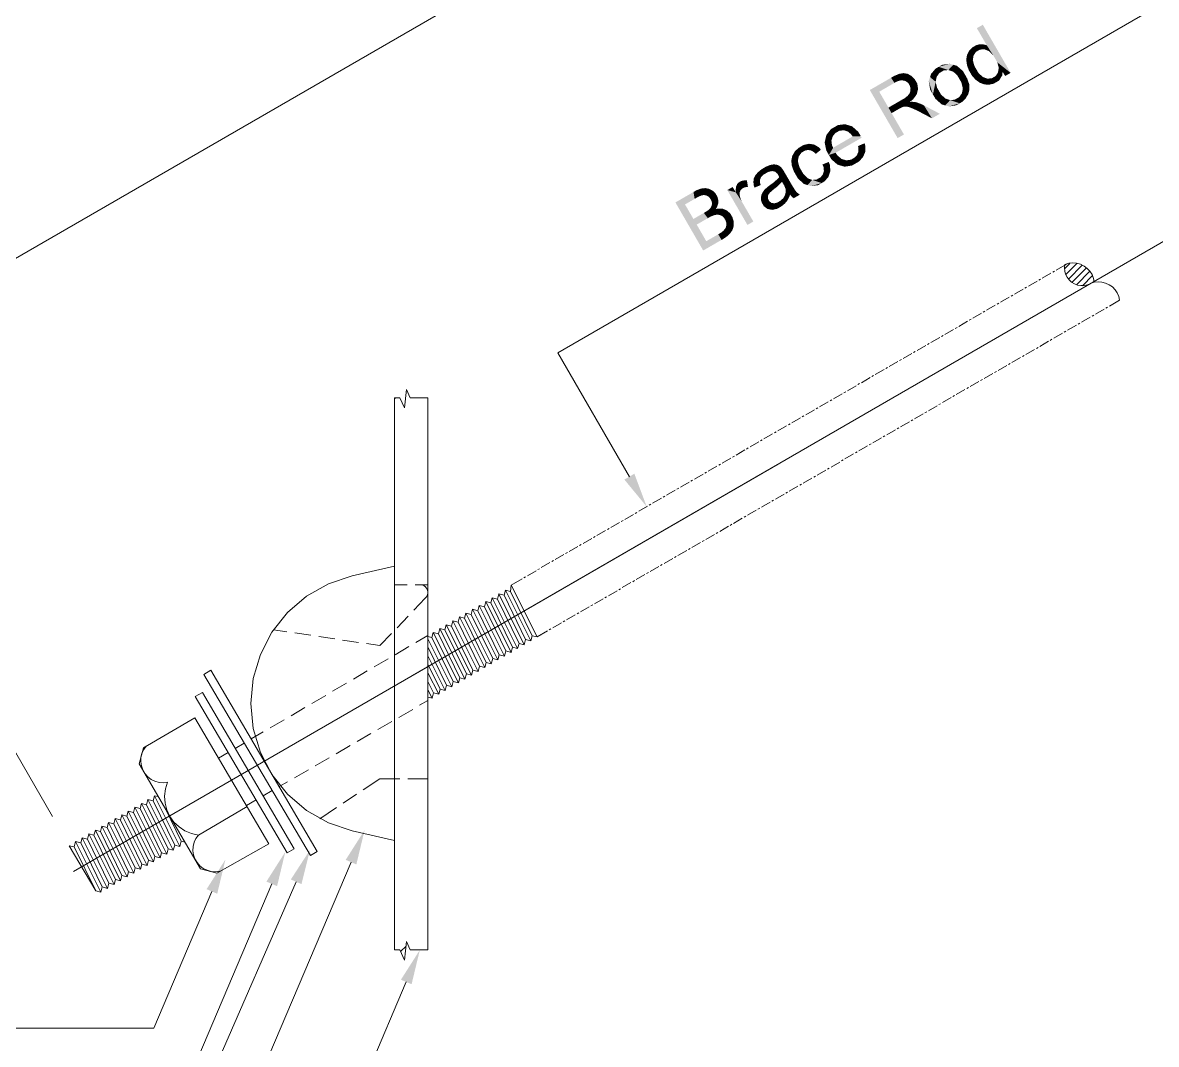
# Model space of a CAD drawing. Header units: millimetres. Extents: x 2 to 579, y 1 to 405.
# Drawn here: x 145.14 to 162.77, y 107.51 to 123.4 of the extents above; entities that cross this region are included whole.
import ezdxf

# ---------------------------------------------------------------- set-up
doc = ezdxf.new("R2010")
doc.units = ezdxf.units.MM
doc.linetypes.add('XKITLINE00', pattern=[0])
doc.layers.add('LinkedObject', color=7, linetype='Continuous', lineweight=0)

# ---------------------------------------------------------------- blocks, each defined once
blk = doc.blocks.new('*A4')
at = {"layer": 'LinkedObject'}
for color, points in [(7, [(160.068, 123.367), (160.131, 123.045), (159.975, 123.314)]), (7, [(160.068, 123.367), (160.232, 122.889), (160.131, 123.045)]), (7, [(160.232, 122.889), (160.068, 123.367), (160.5, 122.619)]), (7, [(160.012, 123.063), (160.023, 122.981), (159.963, 123.048)]), (7, [(160.037, 123.064), (160.023, 122.981), (160.012, 123.063)]), (7, [(160.037, 123.064), (160.091, 122.986), (160.023, 122.981)]), (7, [(160.062, 123.064), (160.091, 122.986), (160.037, 123.064)]), (7, [(160.109, 123.055), (160.091, 122.986), (160.062, 123.064)]), (7, [(159.821, 122.896), (159.918, 122.854), (159.81, 122.822)]), (7, [(159.924, 122.891), (159.821, 122.896), (159.838, 122.929)]), (7, [(159.918, 122.854), (159.821, 122.896), (159.924, 122.891)]), (7, [(159.855, 122.962), (159.961, 122.945), (159.838, 122.929)]), (7, [(159.838, 122.929), (159.961, 122.945), (159.924, 122.891)]), (7, [(159.905, 123.015), (159.961, 122.945), (159.855, 122.962)]), (7, [(159.938, 123.034), (159.961, 122.945), (159.905, 123.015)]), (7, [(159.963, 123.048), (160.023, 122.981), (159.938, 123.034)]), (7, [(159.938, 123.034), (160.023, 122.981), (159.991, 122.963)]), (7, [(159.961, 122.945), (159.938, 123.034), (159.991, 122.963)]), (7, [(160.131, 123.045), (160.091, 122.986), (160.109, 123.055)]), (7, [(160.091, 122.986), (160.131, 123.045), (160.127, 122.972)]), (7, [(160.127, 122.972), (160.131, 123.045), (160.163, 122.958)]), (7, [(160.131, 123.045), (160.232, 122.889), (160.163, 122.958)]), (7, [(160.232, 122.889), (160.5, 122.619), (160.264, 122.834)]), (7, [(159.382, 122.713), (159.247, 122.554), (159.332, 122.684)]), (7, [(159.392, 122.616), (159.247, 122.554), (159.382, 122.713)]), (7, [(159.551, 122.761), (159.382, 122.713), (159.438, 122.745)]), (7, [(159.607, 122.745), (159.382, 122.713), (159.551, 122.761)]), (7, [(159.532, 122.663), (159.382, 122.713), (159.607, 122.745)]), (7, [(159.382, 122.713), (159.46, 122.656), (159.426, 122.636)]), (7, [(159.46, 122.656), (159.382, 122.713), (159.532, 122.663)]), (7, [(159.392, 122.616), (159.382, 122.713), (159.426, 122.636)]), (7, [(159.532, 122.663), (159.607, 122.745), (159.57, 122.65)]), (7, [(159.607, 122.745), (159.608, 122.638), (159.57, 122.65)]), (7, [(159.758, 122.648), (159.607, 122.745), (159.664, 122.729)]), (7, [(159.795, 122.584), (159.607, 122.745), (159.758, 122.648)]), (7, [(159.674, 122.575), (159.607, 122.745), (159.795, 122.584)]), (7, [(159.608, 122.638), (159.607, 122.745), (159.674, 122.575)]), (7, [(159.81, 122.822), (159.918, 122.854), (159.816, 122.781)]), (7, [(159.816, 122.781), (159.918, 122.854), (159.912, 122.817)]), (7, [(159.912, 122.817), (159.874, 122.618), (159.816, 122.781)]), (7, [(159.816, 122.781), (159.874, 122.618), (159.821, 122.74)]), (7, [(159.821, 122.74), (159.874, 122.618), (159.85, 122.659)]), (7, [(159.937, 122.726), (159.874, 122.618), (159.912, 122.817)]), (7, [(159.874, 122.618), (159.937, 122.726), (159.968, 122.673)]), (7, [(160.264, 122.834), (160.5, 122.619), (160.293, 122.783)]), (7, [(160.293, 122.783), (160.5, 122.619), (160.316, 122.696)]), (7, [(158.693, 122.463), (158.31, 122.352), (158.641, 122.543)]), (7, [(158.805, 122.61), (158.641, 122.543), (158.773, 122.606)]), (7, [(158.805, 122.505), (158.641, 122.543), (158.805, 122.61)]), (7, [(158.773, 122.606), (158.641, 122.543), (158.691, 122.572)]), (7, [(158.641, 122.543), (158.735, 122.487), (158.693, 122.463)]), (7, [(158.735, 122.487), (158.641, 122.543), (158.805, 122.505)]), (7, [(158.837, 122.615), (158.834, 122.499), (158.805, 122.61)]), (7, [(158.805, 122.61), (158.834, 122.499), (158.805, 122.505)]), (7, [(158.834, 122.499), (158.837, 122.615), (158.864, 122.493)]), (7, [(158.929, 122.587), (158.837, 122.615), (158.899, 122.604)]), (7, [(158.864, 122.493), (158.837, 122.615), (158.929, 122.587)]), (7, [(158.929, 122.587), (158.908, 122.461), (158.864, 122.493)]), (7, [(158.959, 122.571), (158.908, 122.461), (158.929, 122.587)]), (7, [(159.007, 122.523), (158.908, 122.461), (158.959, 122.571)]), (7, [(159.247, 122.554), (159.292, 122.283), (159.226, 122.494)]), (7, [(159.332, 122.684), (159.247, 122.554), (159.264, 122.604)]), (7, [(159.35, 122.558), (159.247, 122.554), (159.392, 122.616)]), (7, [(159.247, 122.554), (159.35, 122.558), (159.342, 122.519)]), (7, [(159.334, 122.48), (159.292, 122.283), (159.247, 122.554)]), (7, [(159.334, 122.48), (159.247, 122.554), (159.342, 122.519)]), (7, [(159.674, 122.575), (159.795, 122.584), (159.703, 122.524)]), (7, [(159.795, 122.584), (159.734, 122.471), (159.703, 122.524)]), (7, [(159.734, 122.471), (159.795, 122.584), (159.757, 122.379)]), (7, [(159.757, 122.379), (159.795, 122.584), (159.859, 122.401)]), (7, [(159.857, 122.44), (159.795, 122.584), (159.825, 122.531)]), (7, [(159.859, 122.401), (159.795, 122.584), (159.857, 122.44)]), (7, [(159.998, 122.621), (159.874, 122.618), (159.968, 122.673)]), (7, [(159.874, 122.618), (159.998, 122.621), (159.898, 122.577)]), (7, [(159.898, 122.577), (159.998, 122.621), (159.955, 122.512)]), (7, [(159.955, 122.512), (159.998, 122.621), (159.989, 122.488)]), (7, [(159.989, 122.488), (159.998, 122.621), (160.065, 122.556)]), (7, [(160.065, 122.556), (160.093, 122.439), (159.989, 122.488)]), (7, [(160.102, 122.542), (160.093, 122.439), (160.065, 122.556)]), (7, [(160.093, 122.439), (160.102, 122.542), (160.13, 122.437)]), (7, [(160.13, 122.437), (160.102, 122.542), (160.138, 122.529)]), (7, [(160.205, 122.534), (160.27, 122.47), (160.138, 122.529)]), (7, [(160.27, 122.47), (160.205, 122.534), (160.235, 122.551)]), (7, [(160.265, 122.568), (160.27, 122.47), (160.235, 122.551)]), (7, [(160.265, 122.568), (160.375, 122.639), (160.27, 122.47)]), (7, [(160.302, 122.622), (160.375, 122.639), (160.265, 122.568)]), (7, [(160.27, 122.47), (160.375, 122.639), (160.32, 122.499)]), (7, [(160.375, 122.639), (160.302, 122.622), (160.309, 122.659)]), (7, [(160.316, 122.696), (160.375, 122.639), (160.309, 122.659)]), (7, [(160.316, 122.696), (160.5, 122.619), (160.375, 122.639)]), (7, [(160.32, 122.499), (160.375, 122.639), (160.372, 122.583)]), (7, [(160.375, 122.639), (160.5, 122.619), (160.415, 122.57)]), (7, [(158.457, 122.326), (158.31, 122.352), (158.693, 122.463)]), (7, [(159.025, 122.492), (158.908, 122.461), (159.007, 122.523)]), (7, [(158.908, 122.461), (159.025, 122.492), (158.923, 122.434)]), (7, [(159.025, 122.492), (158.934, 122.416), (158.923, 122.434)]), (7, [(158.934, 122.416), (159.025, 122.492), (158.943, 122.377)]), (7, [(158.943, 122.377), (159.051, 122.329), (158.942, 122.355)]), (7, [(158.943, 122.377), (159.025, 122.492), (159.051, 122.329)]), (7, [(159.061, 122.371), (159.025, 122.492), (159.048, 122.453)]), (7, [(159.051, 122.329), (159.025, 122.492), (159.061, 122.371)]), (7, [(159.226, 122.494), (159.292, 122.283), (159.249, 122.358)]), (7, [(159.356, 122.389), (159.292, 122.283), (159.334, 122.48)]), (7, [(159.292, 122.283), (159.356, 122.389), (159.386, 122.337)]), (7, [(159.859, 122.401), (159.75, 122.34), (159.757, 122.379)]), (7, [(159.86, 122.362), (159.75, 122.34), (159.859, 122.401)]), (7, [(159.842, 122.289), (159.75, 122.34), (159.86, 122.362)]), (7, [(159.989, 122.488), (160.093, 122.439), (160.022, 122.465)]), (7, [(160.138, 122.529), (160.27, 122.47), (160.13, 122.437)]), (7, [(160.13, 122.437), (160.27, 122.47), (160.168, 122.435)]), (7, [(160.168, 122.435), (160.27, 122.47), (160.238, 122.452)]), (7, [(158.6, 122.079), (158.743, 121.604), (158.31, 122.352)]), (7, [(158.31, 122.352), (158.457, 122.326), (158.6, 122.079)]), (7, [(158.764, 122.059), (158.6, 122.079), (158.812, 122.202)]), (7, [(158.764, 122.059), (158.812, 122.202), (158.783, 122.07)]), (7, [(158.783, 122.07), (158.812, 122.202), (158.812, 122.084)]), (7, [(158.863, 122.094), (158.812, 122.202), (158.846, 122.221)]), (7, [(158.812, 122.084), (158.812, 122.202), (158.821, 122.087)]), (7, [(158.821, 122.087), (158.812, 122.202), (158.834, 122.091)]), (7, [(158.834, 122.091), (158.812, 122.202), (158.863, 122.094)]), (7, [(158.895, 122.259), (158.933, 122.167), (158.846, 122.221)]), (7, [(158.863, 122.094), (158.846, 122.221), (158.878, 122.093)]), (7, [(158.846, 122.221), (158.933, 122.167), (158.878, 122.093)]), (7, [(158.91, 122.277), (159.051, 122.329), (158.895, 122.259)]), (7, [(159.041, 122.286), (158.895, 122.259), (159.051, 122.329)]), (7, [(158.982, 122.206), (158.895, 122.259), (159.041, 122.286)]), (7, [(158.933, 122.167), (158.895, 122.259), (158.982, 122.206)]), (7, [(158.925, 122.295), (159.051, 122.329), (158.91, 122.277)]), (7, [(159.051, 122.329), (158.925, 122.295), (158.941, 122.334)]), (7, [(158.942, 122.355), (159.051, 122.329), (158.941, 122.334)]), (7, [(159.416, 122.285), (159.292, 122.283), (159.386, 122.337)]), (7, [(159.416, 122.285), (159.484, 122.113), (159.292, 122.283)]), (7, [(159.292, 122.283), (159.484, 122.113), (159.332, 122.214)]), (7, [(159.332, 122.214), (159.484, 122.113), (159.428, 122.129)]), (7, [(159.484, 122.22), (159.484, 122.113), (159.416, 122.285)]), (7, [(159.484, 122.113), (159.484, 122.22), (159.522, 122.208)]), (7, [(159.559, 122.195), (159.484, 122.113), (159.522, 122.208)]), (7, [(159.559, 122.195), (159.71, 122.146), (159.484, 122.113)]), (7, [(159.632, 122.202), (159.71, 122.146), (159.559, 122.195)]), (7, [(159.71, 122.146), (159.632, 122.202), (159.666, 122.222)]), (7, [(159.7, 122.242), (159.71, 122.146), (159.666, 122.222)]), (7, [(159.821, 122.255), (159.7, 122.242), (159.742, 122.301)]), (7, [(159.801, 122.221), (159.7, 122.242), (159.821, 122.255)]), (7, [(159.745, 122.167), (159.7, 122.242), (159.801, 122.221)]), (7, [(159.71, 122.146), (159.7, 122.242), (159.745, 122.167)]), (7, [(159.75, 122.34), (159.842, 122.289), (159.742, 122.301)]), (7, [(159.742, 122.301), (159.842, 122.289), (159.821, 122.255)]), (7, [(158.6, 122.079), (158.649, 121.993), (158.743, 121.604)]), (7, [(158.649, 121.993), (158.6, 122.079), (158.764, 122.059)]), (7, [(158.878, 122.093), (158.933, 122.167), (158.893, 122.093)]), (7, [(158.933, 122.167), (158.932, 122.082), (158.893, 122.093)]), (7, [(158.958, 122.169), (158.932, 122.082), (158.933, 122.167)]), (7, [(158.932, 122.082), (158.958, 122.169), (158.957, 122.072)]), (7, [(158.957, 122.072), (158.958, 122.169), (158.981, 122.063)]), (7, [(159.014, 122.165), (158.958, 122.169), (158.998, 122.168)]), (7, [(158.981, 122.063), (158.958, 122.169), (159.014, 122.165)]), (7, [(159.014, 122.165), (159.047, 122.032), (158.981, 122.063)]), (7, [(159.047, 122.157), (159.047, 122.032), (159.014, 122.165)]), (7, [(159.117, 122.131), (159.047, 122.032), (159.047, 122.157)]), (7, [(159.047, 122.032), (159.117, 122.131), (159.088, 122.011)]), (7, [(159.088, 122.011), (159.117, 122.131), (159.153, 122.112)]), (7, [(159.088, 122.011), (159.153, 122.112), (159.276, 121.912)]), (7, [(159.276, 121.912), (159.153, 122.112), (159.4, 121.983)]), (7, [(159.484, 122.113), (159.71, 122.146), (159.54, 122.097)]), (7, [(159.54, 122.097), (159.71, 122.146), (159.653, 122.114)]), (7, [(158.743, 121.604), (158.649, 121.993), (158.841, 121.661)]), (7, [(157.76, 121.775), (157.621, 121.594), (157.704, 121.743)]), (7, [(157.773, 121.682), (157.621, 121.594), (157.76, 121.775)]), (7, [(157.704, 121.743), (157.621, 121.594), (157.635, 121.652)]), (7, [(157.732, 121.63), (157.621, 121.594), (157.773, 121.682)]), (7, [(157.925, 121.821), (157.76, 121.775), (157.815, 121.807)]), (7, [(157.98, 121.804), (157.76, 121.775), (157.925, 121.821)]), (7, [(157.912, 121.726), (157.76, 121.775), (157.98, 121.804)]), (7, [(157.76, 121.775), (157.839, 121.72), (157.805, 121.7)]), (7, [(157.839, 121.72), (157.76, 121.775), (157.912, 121.726)]), (7, [(157.773, 121.682), (157.76, 121.775), (157.805, 121.7)]), (7, [(157.912, 121.726), (157.98, 121.804), (157.949, 121.713)]), (7, [(157.98, 121.804), (157.973, 121.704), (157.949, 121.713)]), (7, [(157.973, 121.704), (157.98, 121.804), (158.02, 121.663)]), (7, [(158.131, 121.702), (157.98, 121.804), (158.036, 121.787)]), (7, [(158.02, 121.663), (157.98, 121.804), (158.131, 121.702)]), (7, [(158.02, 121.663), (158.131, 121.702), (158.043, 121.63)]), (7, [(158.17, 121.635), (158.043, 121.63), (158.131, 121.702)]), (7, [(157.364, 121.516), (157.235, 121.471), (157.279, 121.497)]), (7, [(157.405, 121.51), (157.235, 121.471), (157.364, 121.516)]), (7, [(157.352, 121.42), (157.235, 121.471), (157.405, 121.51)]), (7, [(157.352, 121.42), (157.405, 121.51), (157.376, 121.416)]), (7, [(157.405, 121.51), (157.4, 121.411), (157.376, 121.416)]), (7, [(157.4, 121.411), (157.405, 121.51), (157.447, 121.383)]), (7, [(157.518, 121.461), (157.405, 121.51), (157.446, 121.504)]), (7, [(157.55, 121.424), (157.405, 121.51), (157.518, 121.461)]), (7, [(157.447, 121.383), (157.405, 121.51), (157.55, 121.424)]), (7, [(157.621, 121.594), (157.634, 121.41), (157.608, 121.536)]), (7, [(157.723, 121.596), (157.621, 121.594), (157.732, 121.63)]), (7, [(157.621, 121.594), (157.723, 121.596), (157.713, 121.563)]), (7, [(157.713, 121.563), (157.634, 121.41), (157.621, 121.594)]), (7, [(157.722, 121.492), (157.634, 121.41), (157.713, 121.563)]), (7, [(157.634, 121.41), (157.722, 121.492), (157.741, 121.455)]), (7, [(158.172, 121.631), (157.674, 121.341), (158.17, 121.635)]), (7, [(157.741, 121.455), (158.17, 121.635), (157.674, 121.341)]), (7, [(158.179, 121.619), (157.674, 121.341), (158.172, 121.631)]), (7, [(158.183, 121.61), (157.674, 121.341), (158.179, 121.619)]), (7, [(157.779, 121.377), (157.674, 121.341), (158.183, 121.61)]), (7, [(158.043, 121.63), (158.17, 121.635), (157.741, 121.455)]), (7, [(158.229, 121.524), (158.134, 121.446), (158.127, 121.481)]), (7, [(158.13, 121.387), (158.229, 121.524), (158.238, 121.388)]), (7, [(158.134, 121.446), (158.229, 121.524), (158.13, 121.387)]), (7, [(158.238, 121.388), (158.229, 121.524), (158.242, 121.476)]), (7, [(157.105, 121.33), (157.198, 121.283), (157.089, 121.255)]), (7, [(157.206, 121.321), (157.105, 121.33), (157.125, 121.364)]), (7, [(157.198, 121.283), (157.105, 121.33), (157.206, 121.321)]), (7, [(157.145, 121.398), (157.247, 121.378), (157.125, 121.364)]), (7, [(157.125, 121.364), (157.247, 121.378), (157.206, 121.321)]), (7, [(157.2, 121.451), (157.247, 121.378), (157.145, 121.398)]), (7, [(157.235, 121.471), (157.247, 121.378), (157.2, 121.451)]), (7, [(157.235, 121.471), (157.305, 121.411), (157.282, 121.398)]), (7, [(157.305, 121.411), (157.235, 121.471), (157.352, 121.42)]), (7, [(157.247, 121.378), (157.235, 121.471), (157.282, 121.398)]), (7, [(157.447, 121.383), (157.55, 121.424), (157.469, 121.359)]), (7, [(157.741, 121.455), (157.674, 121.341), (157.634, 121.41)]), (7, [(157.807, 121.334), (157.674, 121.341), (157.779, 121.377)]), (7, [(157.674, 121.341), (157.862, 121.176), (157.712, 121.275)]), (7, [(157.807, 121.334), (157.862, 121.176), (157.674, 121.341)]), (7, [(157.872, 121.28), (157.862, 121.176), (157.807, 121.334)]), (7, [(158.074, 121.302), (158.093, 121.212), (158.049, 121.287)]), (7, [(158.074, 121.302), (158.221, 121.347), (158.093, 121.212)]), (7, [(158.11, 121.34), (158.221, 121.347), (158.074, 121.302)]), (7, [(158.093, 121.212), (158.221, 121.347), (158.14, 121.239)]), (7, [(158.12, 121.364), (158.238, 121.388), (158.11, 121.34)]), (7, [(158.221, 121.347), (158.11, 121.34), (158.238, 121.388)]), (7, [(158.13, 121.387), (158.238, 121.388), (158.12, 121.364)]), (7, [(158.14, 121.239), (158.221, 121.347), (158.204, 121.307)]), (7, [(156.664, 121.142), (156.729, 121.078), (156.629, 121.121)]), (7, [(156.786, 121.191), (156.664, 121.142), (156.76, 121.186)]), (7, [(156.791, 121.092), (156.664, 121.142), (156.786, 121.191)]), (7, [(156.76, 121.186), (156.664, 121.142), (156.699, 121.162)]), (7, [(156.729, 121.078), (156.664, 121.142), (156.791, 121.092)]), (7, [(156.857, 121.193), (156.786, 121.191), (156.813, 121.195)]), (7, [(156.874, 121.186), (156.786, 121.191), (156.857, 121.193)]), (7, [(156.791, 121.092), (156.786, 121.191), (156.817, 121.087)]), (7, [(156.817, 121.087), (156.786, 121.191), (156.837, 121.083)]), (7, [(156.786, 121.191), (156.873, 121.051), (156.837, 121.083)]), (7, [(156.874, 121.186), (156.873, 121.051), (156.786, 121.191)]), (7, [(156.891, 121.18), (156.873, 121.051), (156.874, 121.186)]), (7, [(156.924, 121.157), (156.873, 121.051), (156.891, 121.18)]), (7, [(156.939, 121.14), (156.873, 121.051), (156.924, 121.157)]), (7, [(156.873, 121.051), (156.939, 121.14), (156.948, 121.13)]), (7, [(156.873, 121.051), (156.948, 121.13), (156.889, 121.023)]), (7, [(156.889, 121.023), (156.948, 121.13), (156.89, 121.02)]), (7, [(156.89, 121.02), (156.948, 121.13), (156.897, 121.008)]), (7, [(156.897, 121.008), (156.948, 121.13), (156.902, 120.999)]), (7, [(156.902, 120.999), (156.948, 121.13), (156.944, 120.927)]), (7, [(156.974, 121.089), (156.944, 120.927), (156.948, 121.13)]), (7, [(157.089, 121.255), (157.198, 121.283), (157.093, 121.214)]), (7, [(157.093, 121.214), (157.198, 121.283), (157.191, 121.246)]), (7, [(157.191, 121.246), (157.153, 121.044), (157.093, 121.214)]), (7, [(157.093, 121.214), (157.153, 121.044), (157.098, 121.173)]), (7, [(157.098, 121.173), (157.153, 121.044), (157.128, 121.088)]), (7, [(157.215, 121.155), (157.153, 121.044), (157.191, 121.246)]), (7, [(157.153, 121.044), (157.215, 121.155), (157.246, 121.101)]), (7, [(157.672, 121.234), (157.59, 121.156), (157.574, 121.194)]), (7, [(157.59, 121.156), (157.672, 121.234), (157.596, 121.092)]), (7, [(157.596, 121.092), (157.672, 121.234), (157.681, 121.044)]), (7, [(157.696, 121.088), (157.672, 121.234), (157.691, 121.183)]), (7, [(157.681, 121.044), (157.672, 121.234), (157.696, 121.088)]), (7, [(157.712, 121.275), (157.862, 121.176), (157.806, 121.193)]), (7, [(157.862, 121.176), (157.872, 121.28), (157.918, 121.16)]), (7, [(157.908, 121.269), (157.918, 121.16), (157.872, 121.28)]), (7, [(157.945, 121.259), (157.918, 121.16), (157.908, 121.269)]), (7, [(157.945, 121.259), (158.093, 121.212), (157.918, 121.16)]), (7, [(157.918, 121.16), (158.093, 121.212), (158.033, 121.178)]), (7, [(158.015, 121.268), (158.093, 121.212), (157.945, 121.259)]), (7, [(158.049, 121.287), (158.093, 121.212), (158.015, 121.268)]), (7, [(156.366, 120.949), (156.287, 120.924), (156.31, 120.937)]), (7, [(156.398, 120.949), (156.287, 120.924), (156.366, 120.949)]), (7, [(156.393, 120.845), (156.287, 120.924), (156.398, 120.949)]), (7, [(156.393, 120.845), (156.398, 120.949), (156.415, 120.845)]), (7, [(156.503, 120.95), (156.516, 120.834), (156.499, 120.924)]), (7, [(156.612, 120.98), (156.503, 120.95), (156.621, 121)]), (7, [(156.506, 120.976), (156.621, 121), (156.503, 120.95)]), (7, [(156.603, 120.96), (156.503, 120.95), (156.612, 120.98)]), (7, [(156.603, 120.96), (156.516, 120.834), (156.503, 120.95)]), (7, [(156.531, 121.027), (156.621, 121), (156.506, 120.976)]), (7, [(156.604, 120.906), (156.516, 120.834), (156.603, 120.96)]), (7, [(156.552, 121.052), (156.621, 121), (156.531, 121.027)]), (7, [(156.629, 121.121), (156.552, 121.052), (156.573, 121.076)]), (7, [(156.662, 121.039), (156.552, 121.052), (156.629, 121.121)]), (7, [(156.621, 121), (156.552, 121.052), (156.662, 121.039)]), (7, [(156.662, 121.039), (156.629, 121.121), (156.695, 121.058)]), (7, [(156.695, 121.058), (156.629, 121.121), (156.729, 121.078)]), (7, [(156.881, 120.974), (156.944, 120.927), (156.809, 120.911)]), (7, [(156.902, 120.999), (156.944, 120.927), (156.881, 120.974)]), (7, [(156.992, 121.058), (156.944, 120.927), (156.974, 121.089)]), (7, [(156.992, 121.058), (156.963, 120.893), (156.944, 120.927)]), (7, [(157.063, 120.936), (156.963, 120.893), (156.992, 121.058)]), (7, [(157.277, 121.046), (157.153, 121.044), (157.246, 121.101)]), (7, [(157.277, 121.046), (157.341, 120.874), (157.153, 121.044)]), (7, [(157.153, 121.044), (157.341, 120.874), (157.192, 120.976)]), (7, [(157.192, 120.976), (157.341, 120.874), (157.286, 120.891)]), (7, [(157.344, 120.979), (157.341, 120.874), (157.277, 121.046)]), (7, [(157.341, 120.874), (157.344, 120.979), (157.379, 120.966)]), (7, [(157.414, 120.954), (157.341, 120.874), (157.379, 120.966)]), (7, [(157.414, 120.954), (157.562, 120.905), (157.341, 120.874)]), (7, [(157.483, 120.96), (157.562, 120.905), (157.414, 120.954)]), (7, [(157.562, 120.905), (157.483, 120.96), (157.517, 120.98)]), (7, [(157.544, 120.995), (157.562, 120.905), (157.517, 120.98)]), (7, [(157.544, 120.995), (157.681, 121.044), (157.562, 120.905)]), (7, [(157.579, 121.038), (157.681, 121.044), (157.544, 120.995)]), (7, [(157.562, 120.905), (157.681, 121.044), (157.606, 120.931)]), (7, [(157.681, 121.044), (157.579, 121.038), (157.588, 121.065)]), (7, [(157.596, 121.092), (157.681, 121.044), (157.588, 121.065)]), (7, [(157.606, 120.931), (157.681, 121.044), (157.666, 121)]), (7, [(155.61, 120.791), (155.687, 120.711), (155.568, 120.766)]), (7, [(155.686, 120.82), (155.687, 120.711), (155.61, 120.791)]), (7, [(155.726, 120.719), (155.686, 120.82), (155.718, 120.823)]), (7, [(155.687, 120.711), (155.686, 120.82), (155.706, 120.715)]), (7, [(155.706, 120.715), (155.686, 120.82), (155.726, 120.719)]), (7, [(155.751, 120.827), (155.763, 120.715), (155.718, 120.823)]), (7, [(155.718, 120.823), (155.763, 120.715), (155.726, 120.719)]), (7, [(155.811, 120.815), (155.763, 120.715), (155.751, 120.827)]), (7, [(155.84, 120.8), (155.763, 120.715), (155.811, 120.815)]), (7, [(155.763, 120.715), (155.84, 120.8), (155.78, 120.706)]), (7, [(155.84, 120.8), (155.797, 120.697), (155.78, 120.706)]), (7, [(155.797, 120.697), (155.84, 120.8), (155.825, 120.669)]), (7, [(155.825, 120.669), (155.84, 120.8), (155.926, 120.718)]), (7, [(155.911, 120.744), (155.84, 120.8), (155.868, 120.785)]), (7, [(155.926, 120.718), (155.84, 120.8), (155.911, 120.744)]), (7, [(156.225, 120.762), (156.094, 120.796), (156.177, 120.844)]), (7, [(156.094, 120.796), (156.225, 120.762), (156.407, 120.254)]), (7, [(156.231, 120.854), (156.225, 120.762), (156.224, 120.8)]), (7, [(156.239, 120.871), (156.225, 120.762), (156.231, 120.854)]), (7, [(156.322, 120.817), (156.225, 120.762), (156.239, 120.871)]), (7, [(156.3, 120.793), (156.225, 120.762), (156.322, 120.817)]), (7, [(156.294, 120.777), (156.225, 120.762), (156.3, 120.793)]), (7, [(156.287, 120.761), (156.225, 120.762), (156.294, 120.777)]), (7, [(156.247, 120.888), (156.337, 120.826), (156.239, 120.871)]), (7, [(156.239, 120.871), (156.337, 120.826), (156.322, 120.817)]), (7, [(156.271, 120.914), (156.337, 120.826), (156.247, 120.888)]), (7, [(156.287, 120.924), (156.337, 120.826), (156.271, 120.914)]), (7, [(156.287, 120.924), (156.354, 120.835), (156.337, 120.826)]), (7, [(156.354, 120.835), (156.287, 120.924), (156.393, 120.845)]), (7, [(156.499, 120.924), (156.516, 120.834), (156.506, 120.866)]), (7, [(156.516, 120.834), (156.604, 120.906), (156.613, 120.874)]), (7, [(156.668, 120.796), (156.736, 120.729), (156.644, 120.762)]), (7, [(156.683, 120.812), (156.736, 120.729), (156.668, 120.796)]), (7, [(156.695, 120.823), (156.754, 120.753), (156.683, 120.812)]), (7, [(156.736, 120.729), (156.683, 120.812), (156.745, 120.741)]), (7, [(156.745, 120.741), (156.683, 120.812), (156.754, 120.753)]), (7, [(156.731, 120.854), (156.788, 120.785), (156.695, 120.823)]), (7, [(156.695, 120.823), (156.788, 120.785), (156.754, 120.753)]), (7, [(156.757, 120.873), (156.814, 120.806), (156.731, 120.854)]), (7, [(156.731, 120.854), (156.814, 120.806), (156.788, 120.785)]), (7, [(156.809, 120.911), (156.86, 120.842), (156.757, 120.873)]), (7, [(156.757, 120.873), (156.86, 120.842), (156.814, 120.806)]), (7, [(156.809, 120.911), (156.944, 120.927), (156.86, 120.842)]), (7, [(156.86, 120.842), (156.944, 120.927), (156.925, 120.903)]), (7, [(157.063, 120.936), (156.981, 120.863), (156.963, 120.893)]), (7, [(157.15, 120.792), (157.07, 120.726), (156.978, 120.694)]), (7, [(156.991, 120.718), (157.15, 120.792), (156.978, 120.694)]), (7, [(156.981, 120.863), (157.063, 120.936), (157, 120.813)]), (7, [(156.991, 120.718), (157.1, 120.872), (157.15, 120.792)]), (7, [(157.003, 120.767), (157.1, 120.872), (156.991, 120.718)]), (7, [(157, 120.813), (157.063, 120.936), (157.1, 120.872)]), (7, [(157.1, 120.872), (157.001, 120.793), (157, 120.813)]), (7, [(157.001, 120.793), (157.1, 120.872), (157.003, 120.767)]), (7, [(157.07, 120.726), (157.15, 120.792), (157.084, 120.708)]), (7, [(157.084, 120.708), (157.15, 120.792), (157.162, 120.777)]), (7, [(157.162, 120.777), (157.112, 120.68), (157.084, 120.708)]), (7, [(157.175, 120.762), (157.112, 120.68), (157.162, 120.777)]), (7, [(157.341, 120.874), (157.562, 120.905), (157.396, 120.858)]), (7, [(157.396, 120.858), (157.562, 120.905), (157.506, 120.873)]), (7, [(155.586, 120.659), (155.287, 120.604), (155.568, 120.766)]), (7, [(155.436, 120.573), (155.287, 120.604), (155.586, 120.659)]), (7, [(155.287, 120.604), (155.618, 120.259), (155.719, 119.856)]), (7, [(155.567, 120.347), (155.618, 120.259), (155.287, 120.604)]), (7, [(155.287, 120.604), (155.436, 120.573), (155.567, 120.347)]), (7, [(155.568, 120.766), (155.687, 120.711), (155.627, 120.683)]), (7, [(155.586, 120.659), (155.568, 120.766), (155.627, 120.683)]), (7, [(155.926, 120.718), (155.836, 120.651), (155.825, 120.669)]), (7, [(155.836, 120.651), (155.926, 120.718), (155.847, 120.631)]), (7, [(155.847, 120.631), (155.926, 120.718), (155.856, 120.593)]), (7, [(155.952, 120.613), (155.852, 120.556), (155.856, 120.593)]), (7, [(155.952, 120.584), (155.852, 120.556), (155.952, 120.613)]), (7, [(155.856, 120.593), (155.926, 120.718), (155.952, 120.613)]), (7, [(155.953, 120.642), (155.926, 120.718), (155.94, 120.694)]), (7, [(155.952, 120.613), (155.926, 120.718), (155.953, 120.642)]), (7, [(156.318, 120.62), (156.499, 120.307), (156.225, 120.762)]), (7, [(156.318, 120.62), (156.225, 120.762), (156.295, 120.678)]), (7, [(156.295, 120.678), (156.225, 120.762), (156.289, 120.707)]), (7, [(156.289, 120.707), (156.225, 120.762), (156.284, 120.726)]), (7, [(156.284, 120.726), (156.225, 120.762), (156.287, 120.761)]), (7, [(156.407, 120.254), (156.225, 120.762), (156.499, 120.307)]), (7, [(156.626, 120.725), (156.726, 120.69), (156.617, 120.685)]), (7, [(156.617, 120.685), (156.726, 120.69), (156.618, 120.663)]), (7, [(156.618, 120.663), (156.726, 120.69), (156.725, 120.677)]), (7, [(156.725, 120.677), (156.642, 120.58), (156.618, 120.663)]), (7, [(156.618, 120.663), (156.642, 120.58), (156.618, 120.642)]), (7, [(156.618, 120.642), (156.642, 120.58), (156.63, 120.6)]), (7, [(156.726, 120.704), (156.626, 120.725), (156.635, 120.744)]), (7, [(156.726, 120.69), (156.626, 120.725), (156.726, 120.704)]), (7, [(156.644, 120.762), (156.736, 120.729), (156.635, 120.744)]), (7, [(156.635, 120.744), (156.736, 120.729), (156.726, 120.704)]), (7, [(156.731, 120.651), (156.642, 120.58), (156.725, 120.677)]), (7, [(156.642, 120.58), (156.731, 120.651), (156.738, 120.639)]), (7, [(156.749, 120.621), (156.642, 120.58), (156.738, 120.639)]), (7, [(156.642, 120.58), (156.749, 120.621), (156.661, 120.546)]), (7, [(156.661, 120.546), (156.749, 120.621), (156.718, 120.504)]), (7, [(156.718, 120.504), (156.749, 120.621), (156.754, 120.496)]), (7, [(156.754, 120.496), (156.749, 120.621), (156.78, 120.598)]), (7, [(156.78, 120.598), (156.791, 120.488), (156.754, 120.496)]), (7, [(156.801, 120.594), (156.791, 120.488), (156.78, 120.598)]), (7, [(156.822, 120.59), (156.791, 120.488), (156.801, 120.594)]), (7, [(156.916, 120.532), (156.822, 120.59), (156.87, 120.601)]), (7, [(156.897, 120.617), (156.943, 120.548), (156.87, 120.601)]), (7, [(156.87, 120.601), (156.943, 120.548), (156.916, 120.532)]), (7, [(156.923, 120.632), (156.943, 120.548), (156.897, 120.617)]), (7, [(157.007, 120.608), (156.923, 120.632), (156.964, 120.671)]), (7, [(156.989, 120.586), (156.923, 120.632), (157.007, 120.608)]), (7, [(156.943, 120.548), (156.923, 120.632), (156.989, 120.586)]), (7, [(157.07, 120.726), (156.964, 120.671), (156.978, 120.694)]), (7, [(157.057, 120.69), (156.964, 120.671), (157.07, 120.726)]), (7, [(157.026, 120.631), (156.964, 120.671), (157.057, 120.69)]), (7, [(157.007, 120.608), (156.964, 120.671), (157.026, 120.631)]), (7, [(157.175, 120.762), (157.128, 120.67), (157.112, 120.68)]), (7, [(157.206, 120.736), (157.128, 120.67), (157.175, 120.762)]), (7, [(157.128, 120.67), (157.206, 120.736), (157.223, 120.725)]), (7, [(155.791, 120.359), (155.567, 120.347), (155.729, 120.441)]), (7, [(155.827, 120.38), (155.729, 120.441), (155.762, 120.46)]), (7, [(155.791, 120.359), (155.729, 120.441), (155.827, 120.38)]), (7, [(155.762, 120.46), (155.914, 120.499), (155.827, 120.38)]), (7, [(155.807, 120.491), (155.914, 120.499), (155.762, 120.46)]), (7, [(155.819, 120.504), (155.932, 120.527), (155.807, 120.491)]), (7, [(155.914, 120.499), (155.807, 120.491), (155.932, 120.527)]), (7, [(155.834, 120.521), (155.932, 120.527), (155.819, 120.504)]), (7, [(155.827, 120.38), (155.914, 120.499), (155.886, 120.405)]), (7, [(155.852, 120.556), (155.932, 120.527), (155.834, 120.521)]), (7, [(155.932, 120.527), (155.852, 120.556), (155.952, 120.584)]), (7, [(155.914, 120.499), (155.931, 120.414), (155.886, 120.405)]), (7, [(156.025, 120.505), (155.914, 120.499), (155.953, 120.509)]), (7, [(155.973, 120.41), (155.914, 120.499), (156.025, 120.505)]), (7, [(155.931, 120.414), (155.914, 120.499), (155.973, 120.41)]), (7, [(155.973, 120.41), (156.025, 120.505), (155.993, 120.401)]), (7, [(155.993, 120.401), (156.025, 120.505), (156.013, 120.392)]), (7, [(156.013, 120.392), (156.025, 120.505), (156.057, 120.492)]), (7, [(156.057, 120.492), (156.045, 120.361), (156.013, 120.392)]), (7, [(156.089, 120.478), (156.045, 120.361), (156.057, 120.492)]), (7, [(156.14, 120.432), (156.045, 120.361), (156.089, 120.478)]), (7, [(156.159, 120.399), (156.045, 120.361), (156.14, 120.432)]), (7, [(156.791, 120.488), (156.822, 120.59), (156.872, 120.506)]), (7, [(156.872, 120.506), (156.822, 120.59), (156.916, 120.532)]), (7, [(155.618, 120.259), (155.567, 120.347), (155.791, 120.359)]), (7, [(155.719, 119.856), (155.618, 120.259), (155.767, 120.001)]), (7, [(156.045, 120.361), (156.159, 120.399), (156.057, 120.341)]), (7, [(156.159, 120.399), (156.067, 120.323), (156.057, 120.341)]), (7, [(156.067, 120.323), (156.159, 120.399), (156.078, 120.287)]), (7, [(156.079, 120.251), (156.187, 120.209), (156.072, 120.219)]), (7, [(156.078, 120.287), (156.159, 120.399), (156.193, 120.289)]), (7, [(156.193, 120.289), (156.079, 120.251), (156.078, 120.287)]), (7, [(156.195, 120.26), (156.079, 120.251), (156.193, 120.289)]), (7, [(156.187, 120.209), (156.079, 120.251), (156.195, 120.26)]), (7, [(156.191, 120.318), (156.159, 120.399), (156.174, 120.373)]), (7, [(156.193, 120.289), (156.159, 120.399), (156.191, 120.318)]), (7, [(155.954, 120.109), (156.004, 120.021), (155.767, 120.001)]), (7, [(155.978, 120.123), (156.04, 120.041), (155.954, 120.109)]), (7, [(155.954, 120.109), (156.04, 120.041), (156.004, 120.021)]), (7, [(156.01, 120.144), (156.097, 120.083), (155.978, 120.123)]), (7, [(155.978, 120.123), (156.097, 120.083), (156.04, 120.041)]), (7, [(156.019, 120.152), (156.097, 120.083), (156.01, 120.144)]), (7, [(156.118, 120.103), (156.019, 120.152), (156.034, 120.165)]), (7, [(156.097, 120.083), (156.019, 120.152), (156.118, 120.103)]), (7, [(156.057, 120.192), (156.169, 120.166), (156.034, 120.165)]), (7, [(156.034, 120.165), (156.169, 120.166), (156.118, 120.103)]), (7, [(156.178, 120.187), (156.057, 120.192), (156.072, 120.219)]), (7, [(156.169, 120.166), (156.057, 120.192), (156.178, 120.187)]), (7, [(156.072, 120.219), (156.187, 120.209), (156.178, 120.187)]), (7, [(156.118, 120.103), (156.169, 120.166), (156.139, 120.124)]), (7, [(155.767, 120.001), (156.004, 120.021), (155.719, 119.856)]), (6, [(154.493, 116.294), (154.648, 116.385), (154.841, 115.872)]), (6, [(150.325, 110.309), (150.159, 110.38), (150.453, 110.842)]), (6, [(148.161, 109.853), (147.996, 109.924), (148.289, 110.386)]), (6, [(149.092, 109.971), (148.926, 110.042), (149.22, 110.504)]), (6, [(149.471, 110.003), (149.306, 110.075), (149.604, 110.534)]), (6, [(151.184, 108.446), (151.018, 108.516), (151.312, 108.978)])]:
    blk.add_hatch(color=color, dxfattribs=at).paths.add_polyline_path(points, flags=17)
at = {"layer": 'LinkedObject', "color": 6, "linetype": 'XKITLINE00', "lineweight": 0}
for p, q in [((141.695, 117.81), (183.089, 141.734)), ((153.457, 118.266), (162.617, 123.56)), ((151.198, 113.247), (166.019, 121.813)), ((145.601, 111.052), (141.245, 118.589)), ((154.571, 116.339), (153.457, 118.266)), ((150.242, 110.344), (146.087, 100.554)), ((149.388, 110.039), (146.474, 103.343)), ((148.078, 109.889), (147.175, 107.761)), ((149.009, 110.007), (147.431, 106.288)), ((151.101, 108.481), (146.811, 98.373)), ((147.175, 107.761), (137.634, 107.761))]:
    blk.add_line(p, q, dxfattribs=at)
at = {"layer": 'LinkedObject', "color": 9, "linetype": 'XKITLINE00', "lineweight": 0}
for p, q in [((161.155, 119.521), (161.182, 119.537)), ((161.209, 119.553), (161.378, 119.65)), ((160.776, 119.303), (160.912, 119.381)), ((160.939, 119.396), (160.966, 119.412)), ((160.993, 119.428), (161.128, 119.506)), ((160.56, 119.177), (160.695, 119.256)), ((160.722, 119.271), (160.749, 119.287)), ((160.289, 119.021), (160.316, 119.037)), ((160.343, 119.052), (160.479, 119.131)), ((160.506, 119.146), (160.533, 119.162)), ((162.036, 118.991), (162.195, 119.083)), ((159.911, 118.802), (160.046, 118.88)), ((160.073, 118.896), (160.1, 118.912)), ((160.127, 118.927), (160.262, 119.005)), ((161.766, 118.835), (161.793, 118.85)), ((161.82, 118.866), (161.955, 118.944)), ((161.982, 118.96), (162.009, 118.975)), ((159.64, 118.646), (159.667, 118.661)), ((159.694, 118.677), (159.829, 118.755)), ((159.856, 118.771), (159.884, 118.786)), ((161.387, 118.616), (161.522, 118.694)), ((161.549, 118.71), (161.576, 118.725)), ((161.603, 118.741), (161.739, 118.819)), ((159.261, 118.427), (159.397, 118.505)), ((159.424, 118.521), (159.451, 118.536)), ((159.478, 118.552), (159.613, 118.63)), ((161.17, 118.491), (161.306, 118.569)), ((161.333, 118.585), (161.36, 118.6)), ((159.045, 118.302), (159.18, 118.38)), ((159.207, 118.396), (159.234, 118.411)), ((160.737, 118.241), (160.873, 118.319)), ((160.9, 118.334), (160.927, 118.35)), ((160.954, 118.366), (161.089, 118.444)), ((161.116, 118.459), (161.143, 118.475)), ((158.612, 118.052), (158.747, 118.13)), ((158.774, 118.145), (158.801, 118.161)), ((158.828, 118.177), (158.964, 118.255)), ((158.991, 118.27), (159.018, 118.286)), ((160.521, 118.115), (160.656, 118.194)), ((160.683, 118.209), (160.71, 118.225)), ((158.395, 117.926), (158.531, 118.005)), ((158.558, 118.02), (158.585, 118.036)), ((160.25, 117.959), (160.278, 117.975)), ((160.305, 117.99), (160.44, 118.069)), ((160.467, 118.084), (160.494, 118.1)), ((158.125, 117.77), (158.152, 117.786)), ((158.179, 117.801), (158.314, 117.88)), ((158.341, 117.895), (158.368, 117.911)), ((159.872, 117.74), (160.007, 117.818)), ((160.034, 117.834), (160.061, 117.85)), ((160.088, 117.865), (160.223, 117.943)), ((151.073, 117.41), (151.106, 117.697)), ((151.106, 117.697), (151.163, 117.566)), ((157.746, 117.551), (157.881, 117.629)), ((157.908, 117.645), (157.936, 117.661)), ((157.963, 117.676), (158.098, 117.754)), ((159.601, 117.584), (159.628, 117.599)), ((159.655, 117.615), (159.79, 117.693)), ((159.818, 117.709), (159.845, 117.724)), ((150.919, 117.567), (151.003, 117.567)), ((150.919, 117.549), (150.936, 117.567)), ((151.003, 117.567), (151.073, 117.41)), ((151.163, 117.567), (151.437, 117.567)), ((157.53, 117.426), (157.665, 117.504)), ((157.692, 117.52), (157.719, 117.536)), ((159.222, 117.365), (159.358, 117.443)), ((159.385, 117.459), (159.412, 117.474)), ((159.439, 117.49), (159.574, 117.568)), ((157.097, 117.176), (157.232, 117.254)), ((157.259, 117.27), (157.286, 117.285)), ((157.313, 117.301), (157.448, 117.379)), ((157.476, 117.395), (157.503, 117.41)), ((159.006, 117.24), (159.141, 117.318)), ((159.168, 117.334), (159.195, 117.349)), ((156.88, 117.051), (157.016, 117.129)), ((157.043, 117.145), (157.07, 117.16)), ((158.573, 116.99), (158.708, 117.068)), ((158.735, 117.083), (158.762, 117.099)), ((158.789, 117.115), (158.925, 117.193)), ((158.952, 117.208), (158.979, 117.224)), ((156.61, 116.894), (156.637, 116.91)), ((156.664, 116.926), (156.799, 117.004)), ((156.826, 117.019), (156.853, 117.035)), ((158.357, 116.864), (158.492, 116.943)), ((158.519, 116.958), (158.546, 116.974)), ((156.231, 116.675), (156.366, 116.754)), ((156.393, 116.769), (156.42, 116.785)), ((156.447, 116.801), (156.583, 116.879)), ((158.086, 116.708), (158.113, 116.724)), ((158.14, 116.739), (158.275, 116.818)), ((158.302, 116.833), (158.329, 116.849)), ((156.015, 116.55), (156.15, 116.629)), ((156.177, 116.644), (156.204, 116.66)), ((157.707, 116.489), (157.842, 116.567)), ((157.87, 116.583), (157.897, 116.599)), ((157.924, 116.614), (158.059, 116.692)), ((156.884, 116.533), (145.924, 110.199)), ((155.582, 116.3), (155.717, 116.378)), ((155.744, 116.394), (155.771, 116.41)), ((155.798, 116.425), (155.933, 116.503)), ((155.96, 116.519), (155.987, 116.535)), ((157.491, 116.364), (157.626, 116.442)), ((157.653, 116.458), (157.68, 116.473)), ((155.365, 116.175), (155.5, 116.253)), ((155.528, 116.269), (155.555, 116.285)), ((157.058, 116.114), (157.193, 116.192)), ((157.22, 116.208), (157.247, 116.223)), ((157.274, 116.239), (157.41, 116.317)), ((157.437, 116.333), (157.464, 116.348)), ((155.095, 116.019), (155.122, 116.034)), ((155.149, 116.05), (155.284, 116.128)), ((155.311, 116.144), (155.338, 116.159)), ((156.841, 115.989), (156.977, 116.067)), ((157.004, 116.083), (157.031, 116.098)), ((154.716, 115.8), (154.851, 115.878)), ((154.878, 115.894), (154.905, 115.909)), ((154.932, 115.925), (155.068, 116.003)), ((156.571, 115.832), (156.598, 115.848)), ((156.625, 115.864), (156.76, 115.942)), ((156.787, 115.957), (156.814, 115.973)), ((154.445, 115.643), (154.472, 115.659)), ((154.499, 115.675), (154.635, 115.753)), ((154.662, 115.768), (154.689, 115.784)), ((156.192, 115.613), (156.327, 115.692)), ((156.354, 115.707), (156.381, 115.723)), ((156.408, 115.739), (156.544, 115.817)), ((154.066, 115.424), (154.202, 115.503)), ((154.229, 115.518), (154.256, 115.534)), ((154.283, 115.55), (154.418, 115.628)), ((155.976, 115.488), (156.111, 115.567)), ((156.138, 115.582), (156.165, 115.598)), ((153.85, 115.299), (153.985, 115.378)), ((154.012, 115.393), (154.039, 115.409)), ((155.543, 115.238), (155.678, 115.316)), ((155.705, 115.332), (155.732, 115.348)), ((155.759, 115.363), (155.894, 115.441)), ((155.921, 115.457), (155.949, 115.473)), ((153.579, 115.143), (153.607, 115.159)), ((153.634, 115.174), (153.769, 115.252)), ((153.796, 115.268), (153.823, 115.284)), ((155.326, 115.113), (155.462, 115.191)), ((155.489, 115.207), (155.516, 115.222)), ((153.201, 114.924), (153.336, 115.002)), ((153.363, 115.018), (153.39, 115.034)), ((153.417, 115.049), (153.552, 115.127)), ((155.056, 114.957), (155.083, 114.972)), ((155.11, 114.988), (155.245, 115.066)), ((155.272, 115.082), (155.299, 115.097)), ((152.93, 114.768), (152.957, 114.783)), ((152.984, 114.799), (153.12, 114.877)), ((153.147, 114.893), (153.174, 114.908)), ((154.677, 114.738), (154.812, 114.816)), ((154.839, 114.832), (154.866, 114.847)), ((154.893, 114.863), (155.029, 114.941)), ((152.734, 114.654), (152.903, 114.752)), ((154.46, 114.613), (154.596, 114.691)), ((154.623, 114.706), (154.65, 114.722)), ((154.028, 114.362), (154.163, 114.441)), ((154.19, 114.456), (154.217, 114.472)), ((154.244, 114.488), (154.379, 114.566)), ((154.406, 114.581), (154.433, 114.597)), ((153.811, 114.237), (153.946, 114.316)), ((153.973, 114.331), (154, 114.347)), ((153.541, 114.081), (153.568, 114.097)), ((153.595, 114.112), (153.73, 114.19)), ((153.757, 114.206), (153.784, 114.222)), ((153.138, 113.848), (153.297, 113.94)), ((153.324, 113.956), (153.351, 113.972)), ((153.378, 113.987), (153.513, 114.065))]:
    blk.add_line(p, q, dxfattribs=at)
at = {"layer": 'LinkedObject', "color": 3, "linetype": 'XKITLINE00', "lineweight": 0}
for p, q in [((161.345, 119.639), (161.339, 119.588)), ((161.339, 119.588), (161.343, 119.536)), ((161.343, 119.536), (161.356, 119.486)), ((161.404, 119.657), (161.345, 119.639)), ((161.466, 119.663), (161.404, 119.657)), ((161.527, 119.659), (161.466, 119.663)), ((161.587, 119.642), (161.527, 119.659)), ((161.642, 119.615), (161.587, 119.642)), ((161.692, 119.578), (161.642, 119.615)), ((161.734, 119.533), (161.692, 119.578)), ((161.356, 119.486), (161.379, 119.44)), ((161.379, 119.44), (161.41, 119.398)), ((161.41, 119.398), (161.449, 119.364)), ((161.449, 119.364), (161.493, 119.337)), ((161.766, 119.481), (161.734, 119.533)), ((161.8, 119.362), (161.742, 119.345)), ((161.789, 119.423), (161.766, 119.481)), ((161.8, 119.362), (161.789, 119.423)), ((161.859, 119.369), (161.8, 119.362)), ((161.92, 119.365), (161.859, 119.369)), ((161.978, 119.35), (161.92, 119.365)), ((161.493, 119.337), (161.541, 119.319)), ((161.541, 119.319), (161.592, 119.311)), ((161.592, 119.311), (161.644, 119.313)), ((161.644, 119.313), (161.695, 119.324)), ((161.695, 119.324), (161.742, 119.345)), ((162.033, 119.325), (161.978, 119.35)), ((162.082, 119.29), (162.033, 119.325)), ((162.124, 119.247), (162.082, 119.29)), ((162.158, 119.197), (162.124, 119.247)), ((162.182, 119.142), (162.158, 119.197)), ((162.195, 119.083), (162.182, 119.142)), ((147.012, 112.124), (147.811, 112.591)), ((148.966, 110.631), (147.811, 112.591)), ((147.057, 112.15), (147.018, 112.097)), ((146.946, 111.872), (147.012, 112.124)), ((146.975, 111.972), (146.972, 111.906)), ((146.991, 112.037), (146.975, 111.972)), ((147.018, 112.097), (146.991, 112.037)), ((146.946, 111.872), (147.902, 110.241)), ((146.972, 111.906), (146.981, 111.841)), ((146.981, 111.841), (147.003, 111.778)), ((147.003, 111.778), (147.036, 111.721)), ((147.036, 111.721), (147.08, 111.671)), ((147.08, 111.671), (147.133, 111.631)), ((147.133, 111.631), (147.192, 111.602)), ((147.192, 111.602), (147.256, 111.584)), ((147.256, 111.584), (147.322, 111.579)), ((147.322, 111.579), (147.388, 111.587)), ((147.355, 111.482), (147.342, 111.372)), ((147.388, 111.587), (147.355, 111.482)), ((147.342, 111.372), (147.349, 111.263)), ((147.349, 111.263), (147.376, 111.156)), ((147.376, 111.156), (147.423, 111.056)), ((147.868, 110.766), (148.625, 111.209)), ((147.423, 111.056), (147.487, 110.967)), ((147.487, 110.967), (147.567, 110.891)), ((147.567, 110.891), (147.659, 110.831)), ((147.659, 110.831), (147.761, 110.789)), ((147.761, 110.789), (147.868, 110.766)), ((147.868, 110.766), (147.829, 110.713)), ((147.786, 110.588), (147.783, 110.522)), ((147.802, 110.653), (147.786, 110.588)), ((147.829, 110.713), (147.802, 110.653)), ((148.157, 110.175), (148.966, 110.631)), ((147.783, 110.522), (147.792, 110.457)), ((147.792, 110.457), (147.814, 110.394)), ((147.814, 110.394), (147.847, 110.337)), ((147.847, 110.337), (147.891, 110.287)), ((147.891, 110.287), (147.944, 110.247)), ((147.902, 110.241), (148.157, 110.175)), ((147.944, 110.247), (148.003, 110.218)), ((148.003, 110.218), (148.067, 110.2)), ((148.067, 110.2), (148.133, 110.195)), ((148.133, 110.195), (148.199, 110.203))]:
    blk.add_line(p, q, dxfattribs=at)
at = {"layer": 'LinkedObject', "color": 1, "linetype": 'XKITLINE00', "lineweight": 0}
for p, q in [((161.343, 119.575), (161.423, 119.656)), ((161.36, 119.483), (161.531, 119.655)), ((161.398, 119.413), (161.613, 119.629)), ((161.453, 119.36), (161.68, 119.587)), ((161.523, 119.322), (161.734, 119.533)), ((161.616, 119.306), (161.775, 119.466)), ((150.919, 114.658), (151.115, 114.658)), ((151.24, 114.658), (151.437, 114.658)), ((151.34, 114.656), (151.319, 114.658)), ((151.362, 114.65), (151.34, 114.656)), ((151.381, 114.64), (151.362, 114.65)), ((151.399, 114.627), (151.381, 114.64)), ((151.413, 114.61), (151.399, 114.627)), ((151.425, 114.591), (151.413, 114.61)), ((152.734, 114.654), (152.724, 114.554)), ((152.734, 114.654), (153.138, 113.848)), ((151.397, 114.451), (151.217, 114.262)), ((151.397, 114.451), (151.412, 114.467)), ((151.412, 114.467), (151.424, 114.485)), ((151.424, 114.485), (151.432, 114.506)), ((151.433, 114.571), (151.425, 114.591)), ((151.432, 114.506), (151.436, 114.527)), ((151.437, 114.549), (151.433, 114.571)), ((151.436, 114.527), (151.437, 114.549)), ((152.439, 114.456), (152.418, 114.375)), ((152.52, 114.435), (152.439, 114.456)), ((152.439, 114.456), (152.833, 113.665)), ((152.541, 114.516), (152.52, 114.435)), ((152.855, 113.746), (152.52, 114.435)), ((152.622, 114.495), (152.541, 114.516)), ((152.541, 114.516), (152.936, 113.725)), ((152.643, 114.576), (152.622, 114.495)), ((152.957, 113.805), (152.622, 114.495)), ((152.724, 114.554), (152.643, 114.576)), ((152.643, 114.576), (153.038, 113.784)), ((153.059, 113.865), (152.724, 114.554)), ((152.133, 114.276), (152.111, 114.196)), ((152.213, 114.255), (152.133, 114.276)), ((152.133, 114.276), (152.526, 113.488)), ((152.235, 114.336), (152.213, 114.255)), ((152.547, 113.568), (152.213, 114.255)), ((152.316, 114.315), (152.235, 114.336)), ((152.235, 114.336), (152.629, 113.547)), ((152.337, 114.396), (152.316, 114.315)), ((152.65, 113.628), (152.316, 114.315)), ((152.418, 114.375), (152.337, 114.396)), ((152.337, 114.396), (152.731, 113.606)), ((152.752, 113.687), (152.418, 114.375)), ((151.13, 114.171), (150.958, 113.99)), ((151.826, 114.097), (151.805, 114.016)), ((151.907, 114.076), (151.826, 114.097)), ((151.826, 114.097), (152.219, 113.31)), ((151.928, 114.157), (151.907, 114.076)), ((152.24, 113.391), (151.907, 114.076)), ((152.009, 114.136), (151.928, 114.157)), ((151.928, 114.157), (152.321, 113.369)), ((152.03, 114.217), (152.009, 114.136)), ((152.343, 113.45), (152.009, 114.136)), ((152.111, 114.196), (152.03, 114.217)), ((152.03, 114.217), (152.424, 113.428)), ((152.445, 113.509), (152.111, 114.196)), ((149.037, 113.958), (149.246, 113.927)), ((149.37, 113.908), (149.617, 113.872)), ((150.872, 113.9), (150.691, 113.711)), ((151.52, 113.918), (151.499, 113.837)), ((151.601, 113.896), (151.52, 113.918)), ((151.52, 113.918), (151.912, 113.132)), ((151.622, 113.977), (151.601, 113.896)), ((151.933, 113.213), (151.601, 113.896)), ((151.703, 113.956), (151.622, 113.977)), ((151.622, 113.977), (152.014, 113.191)), ((151.724, 114.037), (151.703, 113.956)), ((152.036, 113.272), (151.703, 113.956)), ((151.805, 114.016), (151.724, 114.037)), ((151.724, 114.037), (152.117, 113.251)), ((152.138, 113.331), (151.805, 114.016)), ((149.741, 113.853), (149.988, 113.816)), ((150.111, 113.798), (150.359, 113.761)), ((150.482, 113.742), (150.691, 113.711)), ((151.432, 113.851), (151.437, 113.856)), ((151.499, 113.837), (151.437, 113.853)), ((151.437, 113.819), (151.809, 113.073)), ((151.831, 113.153), (151.499, 113.837)), ((152.855, 113.746), (152.833, 113.665)), ((152.936, 113.725), (152.855, 113.746)), ((152.957, 113.805), (152.936, 113.725)), ((153.038, 113.784), (152.957, 113.805)), ((153.059, 113.865), (153.038, 113.784)), ((153.138, 113.848), (153.059, 113.865)), ((153.199, 113.874), (153.199, 113.875)), ((151.728, 113.094), (151.437, 113.693)), ((151.437, 113.554), (151.707, 113.013)), ((152.547, 113.568), (152.526, 113.488)), ((152.629, 113.547), (152.547, 113.568)), ((152.65, 113.628), (152.629, 113.547)), ((152.731, 113.606), (152.65, 113.628)), ((152.752, 113.687), (152.731, 113.606)), ((152.833, 113.665), (152.752, 113.687)), ((151.626, 113.035), (151.437, 113.423)), ((152.24, 113.391), (152.219, 113.31)), ((152.321, 113.369), (152.24, 113.391)), ((152.343, 113.45), (152.321, 113.369)), ((152.424, 113.428), (152.343, 113.45)), ((152.445, 113.509), (152.424, 113.428)), ((152.526, 113.488), (152.445, 113.509)), ((148.063, 113.332), (147.953, 113.265)), ((149.611, 110.449), (147.953, 113.265)), ((148.063, 113.332), (149.716, 110.51)), ((151.437, 113.29), (151.605, 112.954)), ((151.933, 113.213), (151.912, 113.132)), ((152.014, 113.191), (151.933, 113.213)), ((152.036, 113.272), (152.014, 113.191)), ((152.117, 113.251), (152.036, 113.272)), ((152.138, 113.331), (152.117, 113.251)), ((152.219, 113.31), (152.138, 113.331)), ((151.524, 112.976), (151.437, 113.154)), ((151.437, 113.026), (151.502, 112.895)), ((151.626, 113.035), (151.605, 112.954)), ((151.707, 113.013), (151.626, 113.035)), ((151.728, 113.094), (151.707, 113.013)), ((151.809, 113.073), (151.728, 113.094)), ((151.831, 113.153), (151.809, 113.073)), ((151.912, 113.132), (151.831, 113.153)), ((151.502, 112.895), (151.437, 112.912)), ((151.524, 112.976), (151.502, 112.895)), ((151.605, 112.954), (151.524, 112.976)), ((150.432, 111.47), (150.691, 111.642)), ((150.691, 111.642), (151.002, 111.642)), ((151.127, 111.642), (151.437, 111.642)), ((146.982, 111.258), (146.961, 111.178)), ((146.982, 111.258), (147.376, 110.47)), ((147.063, 111.237), (146.982, 111.258)), ((147.084, 111.318), (147.063, 111.237)), ((147.084, 111.318), (147.478, 110.529)), ((147.165, 111.297), (147.084, 111.318)), ((147.186, 111.378), (147.165, 111.297)), ((147.5, 110.61), (147.165, 111.297)), ((147.186, 111.378), (147.581, 110.588)), ((147.245, 111.363), (147.186, 111.378)), ((150.12, 111.262), (150.328, 111.4)), ((146.676, 111.079), (146.655, 110.998)), ((146.676, 111.079), (147.069, 110.292)), ((146.757, 111.058), (146.676, 111.079)), ((146.778, 111.139), (146.757, 111.058)), ((146.778, 111.139), (147.171, 110.351)), ((146.859, 111.118), (146.778, 111.139)), ((146.88, 111.199), (146.859, 111.118)), ((147.192, 110.432), (146.859, 111.118)), ((146.88, 111.199), (147.274, 110.41)), ((146.961, 111.178), (146.88, 111.199)), ((147.295, 110.491), (146.961, 111.178)), ((147.397, 110.55), (147.063, 111.237)), ((147.602, 110.669), (147.362, 111.162)), ((149.757, 111.02), (150.016, 111.192)), ((146.368, 110.903), (146.346, 110.822)), ((146.368, 110.903), (146.762, 110.114)), ((146.449, 110.882), (146.368, 110.903)), ((146.47, 110.963), (146.449, 110.882)), ((146.47, 110.963), (146.864, 110.173)), ((146.551, 110.942), (146.47, 110.963)), ((146.572, 111.023), (146.551, 110.942)), ((146.885, 110.254), (146.551, 110.942)), ((146.653, 111.002), (146.572, 111.023)), ((146.572, 111.023), (146.966, 110.233)), ((146.988, 110.313), (146.655, 110.998)), ((147.09, 110.373), (146.757, 111.058)), ((146.061, 110.724), (146.04, 110.643)), ((146.142, 110.703), (146.061, 110.724)), ((146.061, 110.724), (146.454, 109.936)), ((146.163, 110.784), (146.142, 110.703)), ((146.163, 110.784), (146.557, 109.995)), ((146.244, 110.763), (146.163, 110.784)), ((146.266, 110.844), (146.244, 110.763)), ((146.578, 110.076), (146.244, 110.763)), ((146.266, 110.844), (146.659, 110.055)), ((146.346, 110.822), (146.266, 110.844)), ((146.68, 110.135), (146.346, 110.822)), ((146.783, 110.195), (146.449, 110.882)), ((146.271, 109.898), (145.859, 110.6)), ((145.859, 110.6), (145.938, 110.583)), ((145.959, 110.664), (145.938, 110.583)), ((146.271, 109.898), (145.938, 110.583)), ((146.04, 110.643), (145.959, 110.664)), ((145.959, 110.664), (146.352, 109.877)), ((146.373, 109.958), (146.04, 110.643)), ((146.476, 110.017), (146.142, 110.703)), ((147.397, 110.55), (147.376, 110.47)), ((147.478, 110.529), (147.397, 110.55)), ((147.5, 110.61), (147.478, 110.529)), ((147.581, 110.588), (147.5, 110.61)), ((147.602, 110.669), (147.581, 110.588)), ((147.66, 110.654), (147.602, 110.669)), ((147.09, 110.373), (147.069, 110.292)), ((147.171, 110.351), (147.09, 110.373)), ((147.192, 110.432), (147.171, 110.351)), ((147.274, 110.41), (147.192, 110.432)), ((147.295, 110.491), (147.274, 110.41)), ((147.376, 110.47), (147.295, 110.491)), ((149.716, 110.51), (149.611, 110.449)), ((146.783, 110.195), (146.762, 110.114)), ((146.864, 110.173), (146.783, 110.195)), ((146.885, 110.254), (146.864, 110.173)), ((146.966, 110.233), (146.885, 110.254)), ((146.988, 110.313), (146.966, 110.233)), ((147.069, 110.292), (146.988, 110.313)), ((146.476, 110.017), (146.454, 109.936)), ((146.557, 109.995), (146.476, 110.017)), ((146.578, 110.076), (146.557, 109.995)), ((146.659, 110.055), (146.578, 110.076)), ((146.68, 110.135), (146.659, 110.055)), ((146.762, 110.114), (146.68, 110.135)), ((146.352, 109.877), (146.271, 109.898)), ((146.373, 109.958), (146.352, 109.877)), ((146.454, 109.936), (146.373, 109.958))]:
    blk.add_line(p, q, dxfattribs=at)
at = {"layer": 'LinkedObject', "color": 7, "linetype": 'XKITLINE00', "lineweight": 0}
for p, q in [((150.919, 108.978), (150.919, 117.567)), ((151.437, 117.567), (151.437, 108.978)), ((150.261, 114.795), (149.891, 114.671)), ((150.919, 114.947), (150.261, 114.795)), ((149.891, 114.671), (149.552, 114.479)), ((149.552, 114.479), (149.255, 114.226)), ((149.255, 114.226), (149.012, 113.921)), ((149.012, 113.921), (148.832, 113.575)), ((148.832, 113.575), (148.722, 113.201)), ((148.722, 113.201), (148.684, 112.813)), ((148.684, 112.813), (148.722, 112.425)), ((148.722, 112.425), (148.832, 112.051)), ((148.832, 112.051), (149.012, 111.705)), ((149.012, 111.705), (149.255, 111.4)), ((149.255, 111.4), (149.552, 111.146)), ((149.552, 111.146), (149.891, 110.954)), ((149.891, 110.954), (150.261, 110.831)), ((150.919, 110.679), (150.261, 110.831)), ((146.052, 110.272), (146.052, 110.272)), ((151.003, 108.978), (150.919, 108.978)), ((151.003, 108.978), (151.073, 108.822)), ((151.013, 108.955), (151.098, 109.04)), ((151.073, 108.822), (151.106, 109.109)), ((151.106, 109.109), (151.163, 108.978)), ((151.437, 108.978), (151.163, 108.978))]:
    blk.add_line(p, q, dxfattribs=at)
at = {"layer": 'LinkedObject', "color": 4, "linetype": 'XKITLINE00', "lineweight": 0}
for p, q in [((151.437, 113.869), (151.25, 113.759)), ((151.142, 113.696), (150.927, 113.57)), ((150.819, 113.507), (150.603, 113.38)), ((150.495, 113.317), (150.28, 113.191)), ((150.172, 113.127), (149.956, 113.001)), ((149.848, 112.938), (149.633, 112.811)), ((151.309, 112.783), (151.437, 112.857)), ((149.525, 112.748), (149.309, 112.622)), ((150.984, 112.595), (151.201, 112.72)), ((149.201, 112.559), (148.985, 112.432)), ((150.66, 112.407), (150.876, 112.532)), ((148.878, 112.369), (148.691, 112.26)), ((150.335, 112.219), (150.551, 112.345)), ((148.582, 112.196), (148.441, 112.113)), ((150.011, 112.031), (150.227, 112.157)), ((148.333, 112.05), (148.182, 111.962)), ((149.686, 111.844), (149.902, 111.969)), ((149.361, 111.656), (149.578, 111.781)), ((148.875, 111.374), (149.018, 111.457)), ((149.125, 111.519), (149.253, 111.593)), ((148.616, 111.224), (148.767, 111.312))]:
    blk.add_line(p, q, dxfattribs=at)
at = {"layer": 'LinkedObject', "color": 2, "linetype": 'XKITLINE00', "lineweight": 0}
for p, q in [((147.931, 112.985), (147.82, 112.92)), ((149.251, 110.49), (147.82, 112.92)), ((147.931, 112.985), (149.356, 110.552)), ((149.356, 110.552), (149.251, 110.49))]:
    blk.add_line(p, q, dxfattribs=at)

msp = doc.modelspace()

# ---------------------------------------------------------------- block references
at = {"lineweight": 0}
msp.add_blockref('*A4', (0, 0), dxfattribs=at)

doc.saveas('drawing.dxf')
